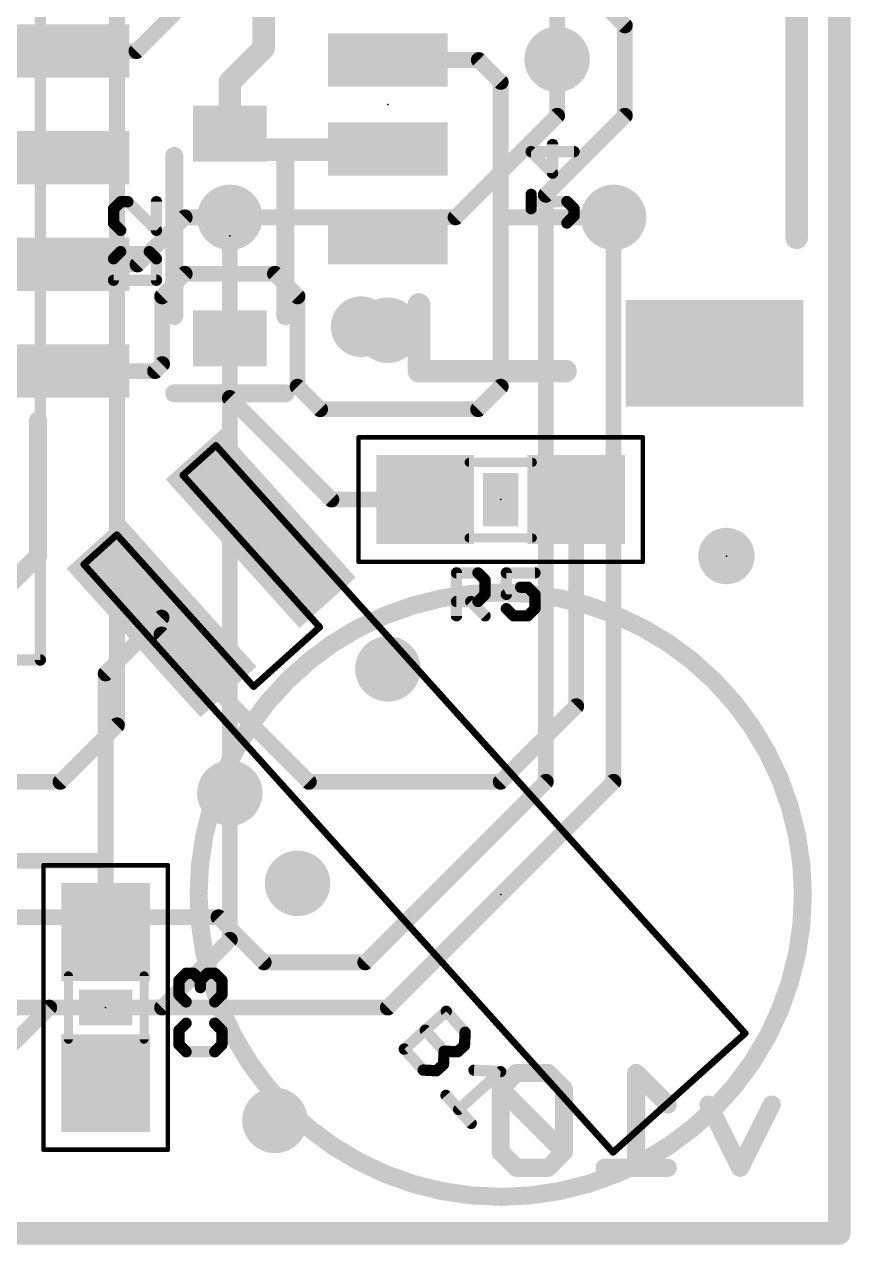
# Model space of a CAD drawing. Extents: x -38 to 69, y -72 to 37.
# Drawn here: x 21.31 to 30.61, y -0.13 to 13.6 of the extents above; entities that cross this region are included whole.
import ezdxf

# ---------------------------------------------------------------- set-up
doc = ezdxf.new("R2010")
doc.units = 0
for name, color, linetype in [('1', 12, 'CONTINUOUS'), ('16', 132, 'CONTINUOUS'), ('18', 110, 'CONTINUOUS'), ('20', 53, 'CONTINUOUS'), ('21', 41, 'CONTINUOUS'), ('23', 53, 'CONTINUOUS'), ('24', 53, 'CONTINUOUS'), ('25', 253, 'CONTINUOUS'), ('35', 253, 'CONTINUOUS'), ('39', 12, 'CONTINUOUS'), ('51', 53, 'CONTINUOUS')]:
    doc.layers.add(name, color=color, linetype=linetype)

# ---------------------------------------------------------------- blocks, each defined once
blk = doc.blocks.new('RECT')
blk.add_solid([(-0.5, -0.5), (0.5, -0.5), (-0.5, 0.5), (0.5, 0.5)])
blk = doc.blocks.new('PIE')
at = {"const_width": 0.5}
blk.add_lwpolyline([(0, -0.25, 1), (0, 0.25, 1), (0, -0.25)], format="xyb", dxfattribs=at)
blk = doc.blocks.new('ROUNDV')
at = {"const_width": 0.5}
blk.add_lwpolyline([(0, -0.25, 1), (0, 0.25, 1), (0, -0.25)], format="xyb", dxfattribs=at)

msp = doc.modelspace()

# ---------------------------------------------------------------- linework, layer by layer
at = {"layer": '1'}
for points, const_width in [([(30.48, 25.4), (30.48, 0)], 0.254), ([(24.003, 13.335), (24.003, 15.367)], 0.254), ([(22.571, 13.3), (23.241, 13.97)], 0.1778), ([(27.305, 13.97), (27.305, 13.208)], 0.1778), ([(23.622, 12.954), (24.003, 13.335)], 0.254), ([(21.49, 13.3), (22.571, 13.3)], 0.1778), ([(25.4, 13.2), (26.424, 13.2)], 0.1778), ([(26.424, 13.2), (26.67, 12.954)], 0.1778), ([(23.622, 12.3704), (23.622, 12.954)], 0.254), ([(26.67, 12.954), (26.67, 11.43)], 0.1778), ([(23.622, 12.3704), (23.622, 12.192)], 0.254), ([(23.622, 12.192), (25.392, 12.192)], 0.254), ([(25.392, 12.192), (25.4, 12.2)], 0.254), ([(23.114, 11.43), (22.584, 10.9)], 0.1778), ([(23.114, 11.43), (23.622, 11.43)], 0.1778), ([(27.94, 11.43), (26.67, 11.43)], 0.1778), ([(26.67, 9.525), (26.67, 11.43)], 0.1778), ([(21.49, 10.9), (22.584, 10.9)], 0.1778), ([(22.86, 10.541), (23.114, 10.795)], 0.1778), ([(23.114, 10.795), (24.13, 10.795)], 0.1778), ([(24.13, 10.795), (24.384, 10.541)], 0.1778), ([(22.86, 9.779), (22.86, 10.541)], 0.1778), ([(24.384, 10.541), (24.384, 9.525)], 0.1778), ([(23.622, 10.0705), (23.622, 9.398)], 0.1778), ([(21.49, 9.7), (22.781, 9.7)], 0.1778), ([(22.781, 9.7), (22.86, 9.779)], 0.1778), ([(24.384, 9.525), (24.638, 9.271)], 0.1778), ([(26.416, 9.271), (26.67, 9.525)], 0.1778), ([(24.765, 8.255), (23.622, 9.398)], 0.1778), ([(24.638, 9.271), (26.416, 9.271)], 0.1778), ([(25.82, 8.255), (24.765, 8.255)], 0.1778), ([(27.52, 8.255), (27.52, 5.93)], 0.1778), ([(22.225, 6.2983), (22.854, 6.9273)], 0.1778), ([(22.854, 6.9273), (22.854, 6.737)], 0.1778), ([(22.854, 6.737), (24.511, 5.08)], 0.1778), ([(22.225, 4.191), (22.225, 6.2983)], 0.1778), ([(27.52, 5.93), (26.67, 5.08)], 0.1778), ([(24.511, 5.08), (26.67, 5.08)], 0.1778), ([(23.622, 4.953), (23.622, 3.302)], 0.1778), ([(13.335, 4.191), (22.225, 4.191)], 0.1778), ([(22.225, 3.39), (22.225, 4.191)], 0.1778), ([(23.622, 3.302), (22.86, 2.54)], 0.1778), ([(21.59, 2.54), (20.32, 1.27)], 0.1778), ([(22.86, 2.54), (21.59, 2.54)], 0.1778), ([(30.48, 0), (0, 0)], 0.254)]:
    msp.add_lwpolyline(points, dxfattribs=dict(at, const_width=const_width))
for points, const_width in [([(24.0479, 13.2901, 1), (23.9581, 13.3799)], 0.127), ([(21.49, 13.3445, 1), (21.49, 13.2556)], 0.0889), ([(22.5396, 13.3314, 1), (22.6024, 13.2686)], 0.0889), ([(22.571, 13.2556, 1), (22.571, 13.3445)], 0.0889), ([(23.9395, 13.335, 1), (24.0665, 13.335)], 0.127), ([(25.4, 13.2445, 1), (25.4, 13.1556)], 0.0889), ([(26.4554, 13.2314, 1), (26.3926, 13.1686)], 0.0889), ([(26.424, 13.1556, 1), (26.424, 13.2445)], 0.0889), ([(27.2605, 13.208, 1), (27.3495, 13.208)], 0.0889), ([(23.6855, 12.954, 1), (23.5585, 12.954)], 0.127), ([(23.5771, 12.9989, 1), (23.6669, 12.9091)], 0.127), ([(26.7145, 12.954, 1), (26.6256, 12.954)], 0.0889), ([(26.6386, 12.9226, 1), (26.7014, 12.9854)], 0.0889), ([(23.6855, 12.3704, 1), (23.5585, 12.3704)], 0.127), ([(23.5585, 12.3704, 1), (23.6855, 12.3704)], 0.127), ([(23.622, 12.2555, 1), (23.622, 12.1285)], 0.127), ([(23.5585, 12.192, 1), (23.6855, 12.192)], 0.127), ([(25.3471, 12.2369, 1), (25.4369, 12.1471)], 0.127), ([(25.4449, 12.1551, 1), (25.3551, 12.2449)], 0.127), ([(25.392, 12.1285, 1), (25.392, 12.2555)], 0.127), ([(23.114, 11.4744, 1), (23.114, 11.3856)], 0.0889), ([(23.1454, 11.3986, 1), (23.0826, 11.4614)], 0.0889), ([(23.622, 11.3856, 1), (23.622, 11.4744)], 0.0889), ([(26.7145, 11.43, 1), (26.6256, 11.43)], 0.0889), ([(26.6256, 11.43, 1), (26.7145, 11.43)], 0.0889), ([(26.67, 11.4744, 1), (26.67, 11.3856)], 0.0889), ([(27.94, 11.3856, 1), (27.94, 11.4744)], 0.0889), ([(21.49, 10.9444, 1), (21.49, 10.8556)], 0.0889), ([(22.584, 10.8556, 1), (22.584, 10.9444)], 0.0889), ([(22.5526, 10.9314, 1), (22.6154, 10.8686)], 0.0889), ([(23.114, 10.8394, 1), (23.114, 10.7506)], 0.0889), ([(23.1454, 10.7636, 1), (23.0826, 10.8264)], 0.0889), ([(24.1614, 10.8264, 1), (24.0986, 10.7636)], 0.0889), ([(24.13, 10.7506, 1), (24.13, 10.8394)], 0.0889), ([(22.9045, 10.541, 1), (22.8155, 10.541)], 0.0889), ([(22.8286, 10.5724, 1), (22.8914, 10.5096)], 0.0889), ([(24.4285, 10.541, 1), (24.3395, 10.541)], 0.0889), ([(24.3526, 10.5096, 1), (24.4154, 10.5724)], 0.0889), ([(23.6665, 10.0705, 1), (23.5775, 10.0705)], 0.0889), ([(21.49, 9.7445, 1), (21.49, 9.6556)], 0.0889), ([(22.7496, 9.7314, 1), (22.8124, 9.6686)], 0.0889), ([(22.781, 9.6556, 1), (22.781, 9.7445)], 0.0889), ([(22.8155, 9.779, 1), (22.9045, 9.779)], 0.0889), ([(22.8914, 9.7476, 1), (22.8286, 9.8104)], 0.0889), ([(24.4154, 9.5564, 1), (24.3526, 9.4936)], 0.0889), ([(26.7014, 9.4936, 1), (26.6386, 9.5564)], 0.0889), ([(23.6534, 9.4294, 1), (23.5906, 9.3666)], 0.0889), ([(24.3395, 9.525, 1), (24.4285, 9.525)], 0.0889), ([(26.6256, 9.525, 1), (26.7145, 9.525)], 0.0889), ([(23.5775, 9.398, 1), (23.6665, 9.398)], 0.0889), ([(24.638, 9.3155, 1), (24.638, 9.2266)], 0.0889), ([(24.6066, 9.2396, 1), (24.6694, 9.3024)], 0.0889), ([(26.3846, 9.3024, 1), (26.4474, 9.2396)], 0.0889), ([(26.416, 9.2266, 1), (26.416, 9.3155)], 0.0889), ([(24.765, 8.2995, 1), (24.765, 8.2106)], 0.0889), ([(24.7336, 8.2236, 1), (24.7964, 8.2864)], 0.0889), ([(25.82, 8.2106, 1), (25.82, 8.2995)], 0.0889), ([(27.5645, 8.255, 1), (27.4755, 8.255)], 0.0889), ([(22.8984, 6.9273, 1), (22.8095, 6.9273)], 0.0889), ([(22.8854, 6.8958, 1), (22.8225, 6.9587)], 0.0889), ([(22.8854, 6.7685, 1), (22.8225, 6.7056)], 0.0889), ([(22.8095, 6.737, 1), (22.8984, 6.737)], 0.0889), ([(22.2695, 6.2983, 1), (22.1806, 6.2983)], 0.0889), ([(22.1936, 6.3297, 1), (22.2564, 6.2669)], 0.0889), ([(27.4755, 5.93, 1), (27.5645, 5.93)], 0.0889), ([(27.5514, 5.8986, 1), (27.4886, 5.9614)], 0.0889), ([(24.511, 5.1245, 1), (24.511, 5.0355)], 0.0889), ([(24.4796, 5.0486, 1), (24.5424, 5.1114)], 0.0889), ([(26.6386, 5.1114, 1), (26.7014, 5.0486)], 0.0889), ([(26.67, 5.0355, 1), (26.67, 5.1245)], 0.0889), ([(23.6665, 4.953, 1), (23.5775, 4.953)], 0.0889), ([(22.2695, 4.191, 1), (22.1806, 4.191)], 0.0889), ([(22.225, 4.1465, 1), (22.225, 4.2355)], 0.0889), ([(22.1806, 4.191, 1), (22.2695, 4.191)], 0.0889), ([(22.1806, 3.39, 1), (22.2695, 3.39)], 0.0889), ([(23.5775, 3.302, 1), (23.6665, 3.302)], 0.0889), ([(23.6534, 3.2706, 1), (23.5906, 3.3334)], 0.0889), ([(21.59, 2.5844, 1), (21.59, 2.4956)], 0.0889), ([(21.6214, 2.5086, 1), (21.5586, 2.5714)], 0.0889), ([(22.8286, 2.5714, 1), (22.8914, 2.5086)], 0.0889), ([(22.86, 2.4956, 1), (22.86, 2.5844)], 0.0889), ([(30.4165, 0, 1), (30.5435, 0)], 0.127), ([(30.48, -0.0635, 1), (30.48, 0.0635)], 0.127)]:
    msp.add_lwpolyline(points, format="xyb", dxfattribs=dict(at, const_width=const_width))
at = {"layer": '16'}
for points, const_width in [([(30.48, 25.4), (30.48, 0)], 0.254), ([(22.352, 5.715), (22.352, 14.732)], 0.1778), ([(27.686, 13.97), (28.067, 13.589)], 0.1778), ([(28.067, 13.589), (28.067, 12.573)], 0.1778), ([(27.305, 13.208), (27.305, 12.573)], 0.1778), ([(26.162, 11.43), (27.305, 12.573)], 0.1778), ([(27.178, 11.684), (28.067, 12.573)], 0.1778), ([(27.178, 5.08), (27.178, 11.684)], 0.1778), ([(23.622, 4.953), (23.622, 11.43)], 0.1778), ([(23.622, 11.43), (26.162, 11.43)], 0.1778), ([(27.94, 5.08), (27.94, 11.43)], 0.1778), ([(21.717, 5.08), (22.352, 5.715)], 0.1778), ([(20.32, 5.08), (21.717, 5.08)], 0.1778), ([(27.178, 5.08), (25.146, 3.048)], 0.1778), ([(25.4, 2.54), (27.94, 5.08)], 0.1778), ([(16.891, 3.556), (23.495, 3.556)], 0.1778), ([(23.495, 3.556), (24.003, 3.048)], 0.1778), ([(25.146, 3.048), (24.003, 3.048)], 0.1778), ([(19.304, 2.54), (25.4, 2.54)], 0.1778), ([(26.8468, 1.8043), (26.6689, 1.6264)], 0.2032), ([(27.2028, 1.8043), (26.8468, 1.8043)], 0.2032), ([(27.3807, 1.6264), (27.2028, 1.8043)], 0.2032), ([(28.5501, 1.4484), (28.1942, 1.8043)], 0.2032), ([(28.1942, 1.8043), (28.1942, 0.7366)], 0.2032), ([(26.6689, 1.6264), (26.6689, 0.9146)], 0.2032), ([(27.3807, 0.9146), (26.6689, 1.6264)], 0.2032), ([(27.3807, 0.9146), (27.3807, 1.6264)], 0.2032), ([(29.3636, 0.7366), (29.0077, 1.4484)], 0.2032), ([(29.7195, 1.4484), (29.3636, 0.7366)], 0.2032), ([(26.6689, 0.9146), (26.8468, 0.7366)], 0.2032), ([(27.2028, 0.7366), (27.3807, 0.9146)], 0.2032), ([(26.8468, 0.7366), (27.2028, 0.7366)], 0.2032), ([(28.5501, 0.7366), (27.8383, 0.7366)], 0.2032), ([(30.48, 0), (0, 0)], 0.254)]:
    msp.add_lwpolyline(points, dxfattribs=dict(at, const_width=const_width))
for points, const_width in [([(28.1115, 13.589, 1), (28.0225, 13.589)], 0.0889), ([(28.0356, 13.5576, 1), (28.0984, 13.6204)], 0.0889), ([(27.3495, 13.208, 1), (27.2605, 13.208)], 0.0889), ([(27.3364, 12.5416, 1), (27.2736, 12.6044)], 0.0889), ([(28.0984, 12.5416, 1), (28.0356, 12.6044)], 0.0889), ([(27.2605, 12.573, 1), (27.3495, 12.573)], 0.0889), ([(28.0225, 12.573, 1), (28.1115, 12.573)], 0.0889), ([(27.2225, 11.684, 1), (27.1335, 11.684)], 0.0889), ([(27.1466, 11.7154, 1), (27.2094, 11.6526)], 0.0889), ([(23.6665, 11.43, 1), (23.5775, 11.43)], 0.0889), ([(23.622, 11.4744, 1), (23.622, 11.3856)], 0.0889), ([(26.1306, 11.4614, 1), (26.1934, 11.3986)], 0.0889), ([(26.162, 11.3856, 1), (26.162, 11.4744)], 0.0889), ([(27.9845, 11.43, 1), (27.8956, 11.43)], 0.0889), ([(22.3834, 5.6836, 1), (22.3206, 5.7464)], 0.0889), ([(22.3075, 5.715, 1), (22.3965, 5.715)], 0.0889), ([(21.6856, 5.1114, 1), (21.7484, 5.0486)], 0.0889), ([(21.717, 5.0355, 1), (21.717, 5.1245)], 0.0889), ([(27.1335, 5.08, 1), (27.2225, 5.08)], 0.0889), ([(27.2094, 5.0486, 1), (27.1466, 5.1114)], 0.0889), ([(27.8956, 5.08, 1), (27.9845, 5.08)], 0.0889), ([(27.9714, 5.0486, 1), (27.9086, 5.1114)], 0.0889), ([(23.5775, 4.953, 1), (23.6665, 4.953)], 0.0889), ([(23.5264, 3.5874, 1), (23.4636, 3.5246)], 0.0889), ([(23.495, 3.5116, 1), (23.495, 3.6004)], 0.0889), ([(24.003, 3.0924, 1), (24.003, 3.0036)], 0.0889), ([(23.9716, 3.0166, 1), (24.0344, 3.0794)], 0.0889), ([(25.1146, 3.0794, 1), (25.1774, 3.0166)], 0.0889), ([(25.146, 3.0036, 1), (25.146, 3.0924)], 0.0889), ([(25.3686, 2.5714, 1), (25.4314, 2.5086)], 0.0889), ([(25.4, 2.4956, 1), (25.4, 2.5844)], 0.0889), ([(26.8468, 1.8551, 1), (26.8468, 1.7535)], 0.1016), ([(26.8828, 1.7684, 1), (26.8109, 1.8402)], 0.1016), ([(27.2387, 1.8402, 1), (27.1668, 1.7684)], 0.1016), ([(27.2028, 1.7535, 1), (27.2028, 1.8551)], 0.1016), ([(28.2301, 1.8402, 1), (28.1583, 1.7684)], 0.1016), ([(28.245, 1.8043, 1), (28.1434, 1.8043)], 0.1016), ([(26.7197, 1.6264, 1), (26.6181, 1.6264)], 0.1016), ([(26.7048, 1.6623, 1), (26.633, 1.5904)], 0.1016), ([(26.633, 1.6623, 1), (26.7048, 1.5904)], 0.1016), ([(27.4315, 1.6264, 1), (27.3299, 1.6264)], 0.1016), ([(27.3448, 1.5904, 1), (27.4166, 1.6623)], 0.1016), ([(28.5142, 1.4125, 1), (28.586, 1.4843)], 0.1016), ([(29.0531, 1.4711, 1), (28.9623, 1.4257)], 0.1016), ([(29.7649, 1.4257, 1), (29.6741, 1.4711)], 0.1016), ([(26.7048, 0.9505, 1), (26.633, 0.8786)], 0.1016), ([(26.6181, 0.9146, 1), (26.7197, 0.9146)], 0.1016), ([(27.3299, 0.9146, 1), (27.4315, 0.9146)], 0.1016), ([(27.4166, 0.8786, 1), (27.3448, 0.9505)], 0.1016), ([(27.3448, 0.8786, 1), (27.4166, 0.9505)], 0.1016), ([(26.8468, 0.7874, 1), (26.8468, 0.6858)], 0.1016), ([(27.2028, 0.6858, 1), (27.2028, 0.7874)], 0.1016), ([(27.8383, 0.7874, 1), (27.8383, 0.6858)], 0.1016), ([(28.5501, 0.6858, 1), (28.5501, 0.7874)], 0.1016), ([(26.8109, 0.7007, 1), (26.8828, 0.7725)], 0.1016), ([(27.1668, 0.7725, 1), (27.2387, 0.7007)], 0.1016), ([(28.1434, 0.7366, 1), (28.245, 0.7366)], 0.1016), ([(29.3182, 0.7593, 1), (29.409, 0.7139)], 0.1016), ([(29.3182, 0.7139, 1), (29.409, 0.7593)], 0.1016), ([(30.4165, 0, 1), (30.5435, 0)], 0.127), ([(30.48, -0.0635, 1), (30.48, 0.0635)], 0.127)]:
    msp.add_lwpolyline(points, format="xyb", dxfattribs=dict(at, const_width=const_width))
at = {"layer": '20', "const_width": 0.2032}
for points in [[(30.48, 25.4), (30.48, 0)], [(30.48, 0), (0, 0)]]:
    msp.add_lwpolyline(points, dxfattribs=at)
at = {"layer": '20', "const_width": 0.1016}
for points in [[(30.4292, 0, 1), (30.5308, 0)], [(30.48, -0.0508, 1), (30.48, 0.0508)]]:
    msp.add_lwpolyline(points, format="xyb", dxfattribs=at)
at = {"layer": '21'}
for points, const_width in [([(30, 11.2), (30, 14.2)], 0.254), ([(22.997, 10.3205), (22.997, 12.1204)], 0.2032), ([(24.247, 10.3205), (24.247, 12.1204)], 0.2032), ([(25.75, 9.7), (25.75, 10.45)], 0.254), ([(27.4, 9.7), (25.75, 9.7)], 0.254), ([(22.997, 9.4505), (24.247, 9.4505)], 0.2032), ([(21.463, 7.62), (21.463, 9.144)], 0.2032), ([(20.32, 6.477), (21.463, 7.62)], 0.2032)]:
    msp.add_lwpolyline(points, dxfattribs=dict(at, const_width=const_width))
for points, const_width in [([(23.0478, 12.1204, 1), (22.9462, 12.1204)], 0.1016), ([(24.2978, 12.1204, 1), (24.1962, 12.1204)], 0.1016), ([(29.9365, 11.2, 1), (30.0635, 11.2)], 0.127), ([(25.8135, 10.45, 1), (25.6865, 10.45)], 0.127), ([(25.1, 10.0586, 1), (25.1, 10.3414, 1), (25.1, 10.0586)], 0.4), ([(22.9462, 10.3205, 1), (23.0478, 10.3205)], 0.1016), ([(24.1962, 10.3205, 1), (24.2978, 10.3205)], 0.1016), ([(25.75, 9.7635, 1), (25.75, 9.6365)], 0.127), ([(25.6865, 9.7, 1), (25.8135, 9.7)], 0.127), ([(27.4, 9.6365, 1), (27.4, 9.7635)], 0.127), ([(22.997, 9.5013, 1), (22.997, 9.3996)], 0.1016), ([(24.247, 9.3996, 1), (24.247, 9.5013)], 0.1016), ([(21.5138, 9.144, 1), (21.4122, 9.144)], 0.1016), ([(21.4989, 7.5841, 1), (21.4271, 7.6559)], 0.1016), ([(21.4122, 7.62, 1), (21.5138, 7.62)], 0.1016), ([(26.67, 0.41, 1), (26.67, 7.21, 1), (26.67, 0.41)], 0.2032)]:
    msp.add_lwpolyline(points, format="xyb", dxfattribs=dict(at, const_width=const_width))
at = {"layer": '23'}
for p in [(25.4, 12.7), (23.622, 11.2205), (26.67, 8.255), (29.21, 7.62), (26.67, 3.81), (22.225, 2.54)]:
    msp.add_point(p, dxfattribs=at)
at = {"layer": '24'}
msp.add_point((29.21, 7.62), dxfattribs=at)
at = {"layer": '25', "const_width": 0.0635}
for points in [[(27.0125, 12.2011, 1), (27.0125, 12.1376)], [(27.0349, 12.1918, 1), (26.99, 12.1469)], [(27.2857, 12.2498, 1), (27.2222, 12.2498)], [(27.4955, 12.1376, 1), (27.4955, 12.2011)], [(27.2222, 11.9278, 1), (27.2857, 11.9278)], [(27.2315, 11.9054, 1), (27.2764, 11.9503)], [(22.394, 11.6377, 1), (22.394, 11.5742)], [(22.4164, 11.5835, 1), (22.3715, 11.6284)], [(22.4969, 11.6284, 1), (22.452, 11.5835)], [(22.4745, 11.5742, 1), (22.4745, 11.6377)], [(22.8283, 11.606, 1), (22.7648, 11.606)], [(27.0442, 11.6885, 1), (26.9807, 11.6885)], [(27.0125, 11.6398, 1), (27.0125, 11.5763)], [(27.4375, 11.6305, 1), (27.3925, 11.5856)], [(27.415, 11.5763, 1), (27.415, 11.6398)], [(22.3452, 11.5255, 1), (22.2817, 11.5255)], [(22.291, 11.5479, 1), (22.3359, 11.503)], [(26.9807, 11.5275, 1), (27.0442, 11.5275)], [(27.5272, 11.5275, 1), (27.4638, 11.5275)], [(27.473, 11.5051, 1), (27.518, 11.55)], [(22.3359, 11.3869, 1), (22.291, 11.342)], [(22.2817, 11.3644, 1), (22.3452, 11.3644)], [(27.3925, 11.389, 1), (27.4375, 11.344)], [(27.4638, 11.447, 1), (27.5272, 11.447)], [(27.518, 11.4245, 1), (27.473, 11.4695)], [(22.3715, 11.2615, 1), (22.4164, 11.3064)], [(22.7648, 11.284, 1), (22.8283, 11.284)], [(22.774, 11.2615, 1), (22.819, 11.3064)], [(22.3452, 10.9641, 1), (22.2817, 10.9641)], [(22.291, 10.9866, 1), (22.3359, 10.9417)], [(22.394, 11.0764, 1), (22.394, 11.0129)], [(22.4164, 11.0222, 1), (22.3715, 11.0671)], [(22.7385, 11.0671, 1), (22.6935, 11.0222)], [(22.716, 11.0129, 1), (22.716, 11.0764)], [(22.8283, 10.9641, 1), (22.7648, 10.9641)], [(22.774, 10.9417, 1), (22.819, 10.9866)], [(22.3135, 10.7544, 1), (22.3135, 10.6909)], [(22.2817, 10.7226, 1), (22.3452, 10.7226)], [(22.7648, 10.7226, 1), (22.8283, 10.7226)], [(22.7965, 10.6909, 1), (22.7965, 10.7544)], [(26.1722, 7.4617, 1), (26.1722, 7.3982)], [(26.2039, 7.4299, 1), (26.1404, 7.4299)], [(26.4361, 7.4524, 1), (26.3912, 7.4075)], [(26.4137, 7.3982, 1), (26.4137, 7.4617)], [(26.7652, 7.4299, 1), (26.7017, 7.4299)], [(26.7335, 7.4617, 1), (26.7335, 7.3982)], [(27.0555, 7.3982, 1), (27.0555, 7.4617)], [(26.5259, 7.3494, 1), (26.4624, 7.3494)], [(26.4717, 7.327, 1), (26.5166, 7.3719)], [(26.8945, 7.3007, 1), (26.8945, 7.2372)], [(26.9087, 7.2405, 1), (26.8803, 7.2973)], [(26.9975, 7.2914, 1), (26.9526, 7.2465)], [(26.975, 7.2372, 1), (26.975, 7.3007)], [(26.1722, 7.1397, 1), (26.1722, 7.0762)], [(26.3556, 7.1304, 1), (26.3107, 7.0855)], [(26.3912, 7.1304, 1), (26.4361, 7.0855)], [(26.4137, 7.0762, 1), (26.4137, 7.1397)], [(26.4624, 7.1884, 1), (26.5259, 7.1884)], [(26.5166, 7.166, 1), (26.4717, 7.2109)], [(26.7017, 7.1884, 1), (26.7652, 7.1884)], [(26.7193, 7.2168, 1), (26.7477, 7.16)], [(27.0873, 7.1884, 1), (27.0238, 7.1884)], [(27.0331, 7.166, 1), (27.078, 7.2109)], [(26.7559, 7.0499, 1), (26.711, 7.0049)], [(26.814, 6.9787, 1), (26.814, 6.9152)], [(26.975, 6.9152, 1), (26.975, 6.9787)], [(27.0238, 7.0274, 1), (27.0873, 7.0274)], [(27.078, 7.0049, 1), (27.0331, 7.0499)], [(26.1404, 6.9469, 1), (26.2039, 6.9469)], [(26.4717, 6.9244, 1), (26.5166, 6.9694)], [(26.7915, 6.9244, 1), (26.8364, 6.9694)], [(26.9526, 6.9694, 1), (26.9975, 6.9244)], [(23.0818, 2.845, 1), (23.0183, 2.845)], [(23.0276, 2.8675, 1), (23.0725, 2.8226)], [(23.1306, 2.9573, 1), (23.1306, 2.8938)], [(23.153, 2.9031, 1), (23.1081, 2.948)], [(23.2335, 2.948, 1), (23.1886, 2.9031)], [(23.2111, 2.8938, 1), (23.2111, 2.9573)], [(23.3233, 2.845, 1), (23.2598, 2.845)], [(23.2691, 2.8675, 1), (23.314, 2.8226)], [(23.2691, 2.8226, 1), (23.314, 2.8675)], [(23.3721, 2.9573, 1), (23.3721, 2.8938)], [(23.3945, 2.9031, 1), (23.3496, 2.948)], [(23.4751, 2.948, 1), (23.4301, 2.9031)], [(23.4526, 2.8938, 1), (23.4526, 2.9573)], [(23.5648, 2.845, 1), (23.5014, 2.845)], [(23.5106, 2.8226, 1), (23.5556, 2.8675)], [(23.0725, 2.7064, 1), (23.0276, 2.6615)], [(23.2598, 2.7645, 1), (23.3233, 2.7645)], [(23.5556, 2.6615, 1), (23.5106, 2.7064)], [(23.0183, 2.684, 1), (23.0818, 2.684)], [(23.1081, 2.581, 1), (23.153, 2.6259)], [(23.4301, 2.6259, 1), (23.4751, 2.581)], [(23.5014, 2.684, 1), (23.5648, 2.684)], [(26.0812, 2.5193, 1), (26.034, 2.4768)], [(26.0789, 2.4744, 1), (26.0364, 2.5216)], [(23.0818, 2.2837, 1), (23.0183, 2.2837)], [(23.0276, 2.3061, 1), (23.0725, 2.2612)], [(23.153, 2.3417, 1), (23.1081, 2.3866)], [(23.4751, 2.3866, 1), (23.4301, 2.3417)], [(23.5648, 2.2837, 1), (23.5014, 2.2837)], [(23.5106, 2.2612, 1), (23.5556, 2.3061)], [(25.8451, 2.3066, 1), (25.7979, 2.2641)], [(26.302, 2.2602, 1), (26.2385, 2.2635)], [(26.2466, 2.2406, 1), (26.2938, 2.2831)], [(23.0183, 2.1227, 1), (23.0818, 2.1227)], [(23.0725, 2.1451, 1), (23.0276, 2.1002)], [(23.1306, 2.0739, 1), (23.1306, 2.0104)], [(23.1081, 2.0197, 1), (23.153, 2.0646)], [(23.4301, 2.0646, 1), (23.4751, 2.0197)], [(23.4526, 2.0104, 1), (23.4526, 2.0739)], [(23.5014, 2.1227, 1), (23.5648, 2.1227)], [(23.5556, 2.1002, 1), (23.5106, 2.1451)], [(25.6089, 2.094, 1), (25.5617, 2.0515)], [(25.5641, 2.0964, 1), (25.6066, 2.0492)], [(26.0358, 2.081, 1), (26.0324, 2.0175)], [(26.0658, 2.0476, 1), (26.0024, 2.0509)], [(26.0105, 2.028, 1), (26.0577, 2.0705)], [(26.1624, 2.065, 1), (26.2049, 2.0178)], [(26.182, 2.0097, 1), (26.1854, 2.0731)], [(26.2307, 2.1139, 1), (26.2941, 2.1106)], [(26.2837, 2.0887, 1), (26.2412, 2.1359)], [(25.9945, 1.9013, 1), (26.058, 1.898)], [(26.0475, 1.8761, 1), (26.005, 1.9232)], [(25.7996, 1.8683, 1), (25.7963, 1.8049)], [(25.7744, 1.8154, 1), (25.8215, 1.8579)], [(25.9263, 1.8524, 1), (25.9688, 1.8052)], [(25.9459, 1.7971, 1), (25.9492, 1.8605)], [(26.3713, 1.8666, 1), (26.368, 1.8031)], [(26.6901, 1.7956, 1), (26.6476, 1.8428)], [(26.6672, 1.7875, 1), (26.6705, 1.8509)], [(26.0784, 1.5726, 1), (26.0312, 1.5301)], [(26.1753, 1.4175, 1), (26.2178, 1.3703)], [(26.3147, 1.2152, 1), (26.3619, 1.2577)]]:
    msp.add_lwpolyline(points, format="xyb", dxfattribs=at)
at = {"layer": '25', "const_width": 0.127}
for points in [[(27.4955, 12.1693), (27.0125, 12.1693)], [(27.0125, 12.1693), (27.254, 11.9278)], [(27.254, 11.9278), (27.254, 12.2498)], [(22.394, 11.606), (22.3135, 11.5255)], [(22.4745, 11.606), (22.394, 11.606)], [(22.7965, 11.284), (22.4745, 11.606)], [(22.7965, 11.606), (22.7965, 11.284)], [(27.0125, 11.5275), (27.0125, 11.6885)], [(27.415, 11.608), (27.0125, 11.608)], [(27.4955, 11.5275), (27.415, 11.608)], [(22.3135, 11.5255), (22.3135, 11.3644)], [(27.4955, 11.447), (27.4955, 11.5275)], [(22.3135, 11.3644), (22.394, 11.284)], [(27.415, 11.3665), (27.4955, 11.447)], [(22.394, 11.0446), (22.3135, 10.9641)], [(22.3135, 10.9641), (22.3135, 10.7226)], [(22.716, 11.0446), (22.394, 11.0446)], [(22.7965, 10.9641), (22.716, 11.0446)], [(22.7965, 10.7226), (22.7965, 10.9641)], [(22.3135, 10.7226), (22.7965, 10.7226)], [(26.1722, 6.9469), (26.1722, 7.4299)], [(26.1722, 7.4299), (26.4137, 7.4299)], [(26.4137, 7.4299), (26.4942, 7.3494)], [(27.0555, 7.4299), (26.7335, 7.4299)], [(26.7335, 7.4299), (26.7335, 7.1884)], [(26.4942, 7.3494), (26.4942, 7.1884)], [(26.7335, 7.1884), (26.8945, 7.2689)], [(26.8945, 7.2689), (26.975, 7.2689)], [(26.975, 7.2689), (27.0555, 7.1884)], [(26.4137, 7.1079), (26.1722, 7.1079)], [(26.3332, 7.1079), (26.4942, 6.9469)], [(26.4942, 7.1884), (26.4137, 7.1079)], [(27.0555, 7.1884), (27.0555, 7.0274)], [(26.814, 6.9469), (26.7335, 7.0274)], [(26.975, 6.9469), (26.814, 6.9469)], [(27.0555, 7.0274), (26.975, 6.9469)], [(23.0501, 2.845), (23.1306, 2.9255)], [(23.0501, 2.684), (23.0501, 2.845)], [(23.1306, 2.9255), (23.2111, 2.9255)], [(23.2111, 2.9255), (23.2916, 2.845)], [(23.2916, 2.845), (23.3721, 2.9255)], [(23.2916, 2.845), (23.2916, 2.7645)], [(23.3721, 2.9255), (23.4526, 2.9255)], [(23.4526, 2.9255), (23.5331, 2.845)], [(23.5331, 2.845), (23.5331, 2.684)], [(23.1306, 2.6035), (23.0501, 2.684)], [(23.5331, 2.684), (23.4526, 2.6035)], [(25.5853, 2.0728), (26.0576, 2.498)], [(26.0576, 2.498), (26.2702, 2.2619)], [(23.1306, 2.3642), (23.0501, 2.2837)], [(23.0501, 2.2837), (23.0501, 2.1227)], [(23.5331, 2.2837), (23.4526, 2.3642)], [(23.5331, 2.1227), (23.5331, 2.2837)], [(25.8215, 2.2854), (26.0341, 2.0492)], [(26.2702, 2.2619), (26.2624, 2.1123)], [(23.0501, 2.1227), (23.1306, 2.0422)], [(23.1306, 2.0422), (23.4526, 2.0422)], [(23.4526, 2.0422), (23.5331, 2.1227)], [(25.7979, 1.8366), (25.5853, 2.0728)], [(26.0341, 2.0492), (26.0263, 1.8997)], [(26.1837, 2.0414), (26.0341, 2.0492)], [(26.2624, 2.1123), (26.1837, 2.0414)], [(26.0263, 1.8997), (25.9475, 1.8288)], [(25.9475, 1.8288), (25.7979, 1.8366)], [(26.6689, 1.8192), (26.1966, 1.3939)], [(26.3697, 1.8349), (26.6689, 1.8192)], [(26.0548, 1.5513), (26.3383, 1.2365)]]:
    msp.add_lwpolyline(points, dxfattribs=at)
at = {"layer": '39', "const_width": 0.0508}
for points in [[(25.07, 7.555), (25.07, 8.955)], [(25.07, 8.955), (28.27, 8.955)], [(28.27, 8.955), (28.27, 7.555)], [(28.27, 7.555), (25.07, 7.555)], [(21.525, 0.94), (21.525, 4.14)], [(21.525, 4.14), (22.925, 4.14)], [(22.925, 4.14), (22.925, 0.94)], [(22.925, 0.94), (21.525, 0.94)]]:
    msp.add_lwpolyline(points, dxfattribs=at)
at = {"layer": '39'}
for points, const_width in [([(25.0827, 8.955, 1), (25.0573, 8.955)], 0.0254), ([(25.07, 8.9677, 1), (25.07, 8.9423)], 0.0254), ([(28.2827, 8.955, 1), (28.2573, 8.955)], 0.0254), ([(28.27, 8.9423, 1), (28.27, 8.9677)], 0.0254), ([(25.07, 7.5677, 1), (25.07, 7.5423)], 0.0254), ([(25.0573, 7.555, 1), (25.0827, 7.555)], 0.0254), ([(28.2573, 7.555, 1), (28.2827, 7.555)], 0.0254), ([(28.27, 7.5423, 1), (28.27, 7.5677)], 0.0254), ([(26.67, 0.41, 1), (26.67, 7.21, 1), (26.67, 0.41)], 0.2032), ([(21.5377, 4.14, 1), (21.5123, 4.14)], 0.0254), ([(21.525, 4.1527, 1), (21.525, 4.1273)], 0.0254), ([(22.9377, 4.14, 1), (22.9123, 4.14)], 0.0254), ([(22.925, 4.1273, 1), (22.925, 4.1527)], 0.0254), ([(21.525, 0.9527, 1), (21.525, 0.9273)], 0.0254), ([(22.925, 0.9273, 1), (22.925, 0.9527)], 0.0254), ([(21.5123, 0.94, 1), (21.5377, 0.94)], 0.0254), ([(22.9123, 0.94, 1), (22.9377, 0.94)], 0.0254)]:
    msp.add_lwpolyline(points, format="xyb", dxfattribs=dict(at, const_width=const_width))
at = {"layer": '51'}
for points, const_width in [([(21.49, 6.45), (21.49, 18.95)], 0.127), ([(23.0937, 8.5291), (23.4653, 8.8637)], 0.0762), ([(29.4205, 2.2497), (23.4653, 8.8637)], 0.0762), ([(27.026, 8.674), (26.314, 8.674)], 0.1016), ([(24.6327, 6.8199), (23.0937, 8.5291)], 0.0762), ([(21.979, 7.5254), (22.3506, 7.86)], 0.0762), ([(22.3506, 7.86), (23.8896, 6.1508)], 0.0762), ([(27.026, 7.823), (26.314, 7.823)], 0.1016), ([(21.979, 7.5254), (27.9342, 0.9114)], 0.0762), ([(24.6327, 6.8199), (23.8896, 6.1508)], 0.0762), ([(8.99, 6.45), (21.49, 6.45)], 0.127), ([(21.806, 2.896), (21.806, 2.184)], 0.1016), ([(22.657, 2.896), (22.657, 2.184)], 0.1016), ([(27.9342, 0.9114), (29.4205, 2.2497)], 0.0762)]:
    msp.add_lwpolyline(points, dxfattribs=dict(at, const_width=const_width))
for points, const_width in [([(23.4794, 8.8764, 1), (23.4511, 8.8509)], 0.0381), ([(23.478, 8.8495, 1), (23.4525, 8.8778)], 0.0381), ([(26.314, 8.6994, 1), (26.314, 8.6486)], 0.0508), ([(27.026, 8.6486, 1), (27.026, 8.6994)], 0.0508), ([(23.1079, 8.5419, 1), (23.0795, 8.5164)], 0.0381), ([(23.081, 8.5433, 1), (23.1064, 8.515)], 0.0381), ([(22.3647, 7.8727, 1), (22.3364, 7.8472)], 0.0381), ([(22.3633, 7.8458, 1), (22.3378, 7.8741)], 0.0381), ([(26.314, 7.8484, 1), (26.314, 7.7976)], 0.0508), ([(27.026, 7.7976, 1), (27.026, 7.8484)], 0.0508), ([(21.9931, 7.5382, 1), (21.9648, 7.5127)], 0.0381), ([(21.9662, 7.5396, 1), (21.9917, 7.5113)], 0.0381), ([(24.6185, 6.8071, 1), (24.6469, 6.8326)], 0.0381), ([(24.6454, 6.8057, 1), (24.62, 6.834)], 0.0381), ([(21.4583, 6.45, 1), (21.5218, 6.45)], 0.0635), ([(21.49, 6.4183, 1), (21.49, 6.4817)], 0.0635), ([(23.8768, 6.1649, 1), (23.9023, 6.1366)], 0.0381), ([(23.8754, 6.138, 1), (23.9037, 6.1635)], 0.0381), ([(21.8314, 2.896, 1), (21.7806, 2.896)], 0.0508), ([(22.6824, 2.896, 1), (22.6316, 2.896)], 0.0508), ([(21.7806, 2.184, 1), (21.8314, 2.184)], 0.0508), ([(22.6316, 2.184, 1), (22.6824, 2.184)], 0.0508), ([(29.4064, 2.2369, 1), (29.4347, 2.2624)], 0.0381), ([(29.4333, 2.2355, 1), (29.4078, 2.2639)], 0.0381), ([(27.9215, 0.9256, 1), (27.947, 0.8973)], 0.0381), ([(27.9201, 0.8987, 1), (27.9484, 0.9242)], 0.0381)]:
    msp.add_lwpolyline(points, format="xyb", dxfattribs=dict(at, const_width=const_width))

# ---------------------------------------------------------------- block references
at = {"layer": '1'}
for name, p, xscale, yscale in [('RECT', (21.49, 13.3), 2, 0.6), ('RECT', (21.49, 12.1), 2, 0.6), ('RECT', (21.49, 10.9), 2, 0.6), ('RECT', (21.49, 9.7), 2, 0.6), ('PIE', (29.21, 7.62), 0.635, 0.635)]:
    msp.add_blockref(name, p, dxfattribs=dict(at, xscale=xscale, yscale=yscale))
for p, xscale, yscale, rotation in [((25.4, 13.2), 0.6, 1.35, 90), ((23.622, 12.3704), 0.63, 0.83, 90), ((25.4, 12.2), 0.6, 1.35, 90), ((25.4, 11.2), 0.6, 1.35, 90), ((29.075, 9.9), 1.2, 2, 90), ((23.622, 10.0705), 0.63, 0.83, 90), ((23.9687, 7.931), 2.25, 0.85, 312), ((22.854, 6.9273), 2.25, 0.85, 312)]:
    msp.add_blockref('RECT', p, dxfattribs=dict(at, xscale=xscale, yscale=yscale, rotation=rotation))
at = {"layer": '1', "xscale": 1.1}
for p, rotation in [((25.82, 8.255), 180), ((27.52, 8.255), 180), ((22.225, 3.39), 270), ((22.225, 1.69), 270)]:
    msp.add_blockref('RECT', p, dxfattribs=dict(at, rotation=rotation))
at = {"layer": '16', "xscale": 0.635, "yscale": 0.635}
msp.add_blockref('PIE', (29.21, 7.62), dxfattribs=at)
at = {"layer": '18', "xscale": 0.7366, "yscale": 0.7366}
for p in [(27.305, 13.208), (27.305, 13.208), (23.622, 11.43), (23.622, 11.43), (27.94, 11.43), (27.94, 11.43), (25.4, 10.16), (25.4, 10.16), (25.4, 6.35), (25.4, 6.35), (23.622, 4.953), (23.622, 4.953), (24.384, 3.937), (24.384, 3.937), (24.13, 1.27), (24.13, 1.27)]:
    msp.add_blockref('ROUNDV', p, dxfattribs=at)
at = {"layer": '35', "xscale": 0.3998, "yscale": 0.6}
for p, rotation in [((26.67, 8.255), 180), ((22.225, 2.54), 270)]:
    msp.add_blockref('RECT', p, dxfattribs=dict(at, rotation=rotation))
at = {"layer": '51', "xscale": 0.5001, "yscale": 0.95}
for p, rotation in [((26.0898, 8.2499), 180), ((27.2582, 8.2499), 180), ((22.2301, 3.1282), 270), ((22.2301, 1.9598), 270)]:
    msp.add_blockref('RECT', p, dxfattribs=dict(at, rotation=rotation))

doc.saveas('drawing.dxf')
